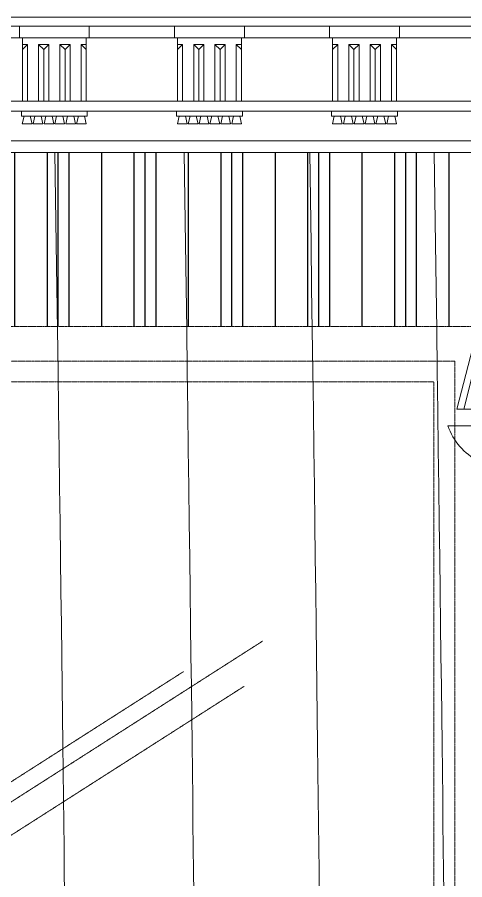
# Model space of a CAD drawing. Header units: inches. Extents: x 274057 to 444617, y 485849 to 635630.
# Drawn here: x 355675 to 356319, y 518253 to 519494 of the extents above; entities that cross this region are included whole.
import ezdxf

# ---------------------------------------------------------------- set-up
doc = ezdxf.new("R2010")
doc.units = ezdxf.units.IN
doc.header["$MEASUREMENT"] = 0
doc.linetypes.add('HIDDEN', pattern=[0.375, 0.25, -0.125])
for name, color, linetype, lineweight in [('CQ Architectural Window', 8, 'HIDDEN', 18), ('CQ gypsum 2', 42, 'Continuous', 0), ('level', 6, 'Continuous', 18), ('Lighting', 7, 'Continuous', 0)]:
    doc.layers.add(name, color=color, linetype=linetype, lineweight=lineweight)
for name, color, linetype in [('CQ curtains and frames', 252, 'Continuous'), ('CQ Light Elevation', 4, 'Continuous'), ('FURNITURE', 252, 'Continuous')]:
    doc.layers.add(name, color=color, linetype=linetype)

# ---------------------------------------------------------------- blocks, each defined once
blk = doc.blocks.new('CH2')
at = {"layer": 'Lighting', "lineweight": 0, "ltscale": 10}
blk.add_line((175457.6, 3341.1), (175426.5, 3215.4), dxfattribs=at)
for points in [[(175416.8, 3215.8), (175565.6, 3215.8), (175532.6, 3341.3), (175449.1, 3341.3), (175416.8, 3215.8)], [(175403.6, 3192), (175572.2, 3192)]]:
    blk.add_lwpolyline(points, dxfattribs=at)
blk.add_lwpolyline([(175447.9, 3141.1, -0.196976), (175403.6, 3192), (175403.6, 3192)], format="xyb", dxfattribs=at)
blk = doc.blocks.new('chand')
at = {"layer": 'level', "color": 1, "lineweight": 0}
blk.add_blockref('CH2', (-175953.6, -4160.9, 0), dxfattribs=at)
blk = doc.blocks.new('ff-15 window')
at = {"layer": 'CQ Architectural Window', "color": 251}
for p, q in [((356190.8, 512560.3, 0), (356565, 512799.5, 0)), ((356077.9, 512517.1, 0), (356452.1, 512756.2, 0)), ((356164.4, 512495.5, 0), (356538.6, 512734.6, 0))]:
    blk.add_line(p, q, dxfattribs=at)
at = {"layer": 'CQ Architectural Window', "elevation": 0}
for points in [[(354831.9, 513252.5), (359931.9, 513252.5), (359931.9, 510602.5), (354831.9, 510602.5)], [(356841.9, 513202.5), (355851.9, 513202.5), (355851.9, 510652.5), (356841.9, 510652.5)], [(356811.9, 513172.5), (355881.9, 513172.5), (355881.9, 510682.5), (356811.9, 510682.5)]]:
    blk.add_lwpolyline(points, close=True, dxfattribs=at)
blk = doc.blocks.new('curtain')
at = {"layer": 'FURNITURE', "lineweight": 0}
for points in [[(-309.1, 2.2), (-306.3, 25.9), (-284.5, 215.6), (-283.4, 513.4), (-283.4, 930.6), (-273.2, 1238.9, 0), (-273.2, 1238.9, 0), (-273.2, 1238.9, 0), (-273.2, 1238.9, 0), (-270, 1335.9, 0), (-266.8, 1433, 0), (-287.3, 2875.9, 0)], [(-123.1, 2.2), (-120.3, 25.9), (-98.5, 215.6), (-97.4, 513.4), (-97.4, 930.6), (-87.2, 1238.9, 0), (-87.2, 1238.9, 0), (-87.2, 1238.9, 0), (-87.2, 1238.9, 0), (-84, 1335.9, 0), (-80.8, 1433, 0), (-101.3, 2875.9, 0)], [(57.6, 2.2), (60.4, 25.9), (82.2, 215.6), (83.3, 513.4), (83.3, 930.6), (93.5, 1238.9, 0), (93.5, 1238.9, 0), (93.5, 1238.9, 0), (93.5, 1238.9, 0), (96.7, 1335.9, 0), (99.9, 1433, 0), (79.4, 2875.9, 0)], [(236.7, 2.2), (239.5, 25.9), (261.4, 215.6), (262.4, 513.4), (262.4, 930.6), (272.6, 1238.9, 0), (272.6, 1238.9, 0), (272.6, 1238.9, 0), (272.6, 1238.9, 0), (275.8, 1335.9, 0), (279, 1433, 0), (258.5, 2875.9, 0)]]:
    blk.add_open_spline(points, degree=3, knots=[0, 0, 0, 0, 71.629295, 572.783283, 1105.042084, 1105.042084, 1105.042084, 1105.044075, 1105.044075, 1105.044075, 1272.514684, 1272.514684, 1272.514684, 1272.514684], dxfattribs=at)
blk = doc.blocks.new('A$C11B46C9D')
at = {"layer": 'CQ gypsum 2', "lineweight": 0}
for p, q in [((0, 194.7), (223.3, 194.7)), ((0, 182), (223.3, 182)), ((61.4, 182), (61.4, 165.2)), ((161.9, 182), (223.3, 182)), ((161.9, 182), (161.9, 165.2)), ((0, 165.2), (223.3, 165.2)), ((65.6, 165.2), (65.6, 74.1)), ((157.7, 165.2), (157.7, 74.1)), ((161.9, 165.2), (223.3, 165.2)), ((65.6, 155.4), (73, 155.4)), ((65.6, 148.4), (73, 155.4)), ((73, 155.4), (73, 74.1)), ((88.9, 155.4), (88.9, 74.1)), ((88.9, 155.4), (96.3, 148.4)), ((88.9, 155.4), (103.7, 155.4)), ((96.3, 148.4), (103.7, 155.4)), ((103.7, 155.4), (103.7, 74.1)), ((119.6, 155.4), (119.6, 74.1)), ((119.6, 155.4), (134.4, 155.4)), ((119.6, 155.4), (127, 148.4)), ((127, 148.4), (134.4, 155.4)), ((134.4, 155.4), (134.4, 74.1)), ((150.3, 155.4), (150.3, 74.1)), ((150.3, 155.4), (157.7, 148.4)), ((150.3, 155.4), (157.7, 155.4)), ((96.3, 148.4), (96.3, 74.1)), ((127, 148.4), (127, 74.1)), ((0, 74.1), (223.3, 74.1)), ((0, 59.4), (223.3, 59.4)), ((64.2, 59.4), (64.2, 52.4)), ((64.2, 52.4), (159.1, 52.4)), ((68.1, 52.4), (65.5, 41.3)), ((77, 52.4), (79.6, 41.3)), ((83.7, 52.4), (81.2, 41.3)), ((92.7, 52.4), (95.2, 41.3)), ((99.4, 52.4), (96.8, 41.3)), ((108.3, 52.4), (110.9, 41.3)), ((115, 52.4), (112.4, 41.3)), ((123.9, 52.4), (126.5, 41.3)), ((130.6, 52.4), (128, 41.3)), ((139.5, 52.4), (142.1, 41.3)), ((146.2, 52.4), (143.7, 41.3)), ((155.2, 52.4), (157.7, 41.3)), ((159.1, 59.4), (159.1, 52.4)), ((65.5, 41.3), (79.6, 41.3)), ((81.2, 41.3), (95.2, 41.3)), ((96.8, 41.3), (110.9, 41.3)), ((112.4, 41.3), (126.5, 41.3)), ((128, 41.3), (142.1, 41.3)), ((143.7, 41.3), (157.7, 41.3)), ((0, 16.7), (223.3, 16.7)), ((0, 0), (223.3, 0))]:
    blk.add_line(p, q, dxfattribs=at)
at = {"layer": 'CQ gypsum 2', "lineweight": 0, "ltscale": 100}
for p, q in [((61.4, 182), (161.9, 182)), ((0, 165.2), (61.4, 165.2))]:
    blk.add_line(p, q, dxfattribs=at)

msp = doc.modelspace()

# ---------------------------------------------------------------- hatches: boundary and pattern name
at = {"layer": 'CQ curtains and frames', "linetype": 'ByBlock', "ltscale": 200}
h = msp.add_hatch(dxfattribs=at)
h.set_pattern_fill('PLASTI,_O', color=256, scale=500, angle=90)
h.set_pattern_definition([(90, (0, 0), (-125, 8e-15), []), (90, (-15.62, 1e-15), (-125, 8e-15), []), (90, (-31.25, 2e-15), (-125, 8e-15), []), (90, (-78.12, 5e-15), (-125, 8e-15), [])])
edge = h.paths.add_edge_path()
edge.add_line((359636.1, 517521.3), (359636.1, 519159.2))
edge.add_line((359636.1, 519159.2), (359615.1, 519189.2))
edge.add_line((359615.1, 519189.2), (359611.1, 519259.4))
edge.add_line((359611.1, 519259.4), (359625.1, 519279.4))
edge.add_line((359625.1, 519279.4), (359625.1, 519299.3))
edge.add_line((359625.1, 519299.3), (354065.1, 519299.3))
edge.add_line((354065.1, 519299.3), (354065.1, 519279.4))
edge.add_line((354065.1, 519279.4), (354069.1, 519279.4))
edge.add_line((354069.1, 519279.4), (354070.3, 519276.6))
edge.add_line((354070.3, 519276.6), (354073.1, 519275.4))
edge.add_line((354073.1, 519275.4), (354073.1, 519272.4))
edge.add_arc((354073.1, 519269.4), 3, 0, 90, ccw=False)
edge.add_line((354076.1, 519269.4), (354079.1, 519269.4))
edge.add_line((354079.1, 519269.4), (354079.1, 519229.2))
edge.add_line((354079.1, 519229.2), (354076.1, 519229.2))
edge.add_arc((354073.1, 519229.2), 3, 270, 360, ccw=False)
edge.add_line((354073.1, 519226.2), (354073.1, 519223.2))
edge.add_arc((354073.1, 519219.2), 4, 90, 180)
edge.add_line((354069.1, 519219.2), (354065.1, 519219.2))
edge.add_line((354065.1, 519219.2), (354065.1, 519199.2))
edge.add_line((354065.1, 519199.2), (354068.1, 519199.2))
edge.add_arc((354071.1, 519199.2), 3, 180, 270)
edge.add_line((354071.1, 519196.2), (354071.1, 519193.2))
edge.add_arc((354071.1, 519189.2), 4, -90, 90, ccw=False)
edge.add_line((354071.1, 519185.2), (354071.1, 519182.2))
edge.add_arc((354071.1, 519179.2), 3, 90, 180)
edge.add_line((354068.1, 519179.2), (354065.1, 519179.2))
edge.add_line((354065.1, 519179.2), (354065.1, 519157.9))
edge.add_line((354065.1, 519157.9), (354052, 519157.9))
edge.add_line((354052, 519157.9), (354069.2, 516514.3))
edge.add_line((354069.2, 516514.3), (354295.1, 516514.3))
edge.add_line((354295.1, 516514.3), (354295.1, 519049.3))
edge.add_line((354295.1, 519049.3), (359395.1, 519049.3))
edge.add_line((359395.1, 519049.3), (359394.7, 517521.3))
edge.add_line((359394.7, 517521.3), (359636.1, 517521.4))

# ---------------------------------------------------------------- block references
at = {"layer": 'CQ curtains and frames'}
for name, p in [('curtain', (356017, 516423.4, 0)), ('ff-15 window', (-536.8, 5796.8, 0))]:
    msp.add_blockref(name, p, dxfattribs=at)
at = {"layer": 'CQ gypsum 2'}
for p in [(355617.1, 519299.3, 0), (355840.4, 519299.3, 0), (356063.6, 519299.3, 0), (356286.9, 519299.3, 0)]:
    msp.add_blockref('A$C11B46C9D', p, dxfattribs=at)
at = {"layer": 'CQ Light Elevation'}
msp.add_blockref('chand', (356845.1, 519875.3, 0), dxfattribs=at)

doc.saveas('drawing.dxf')
